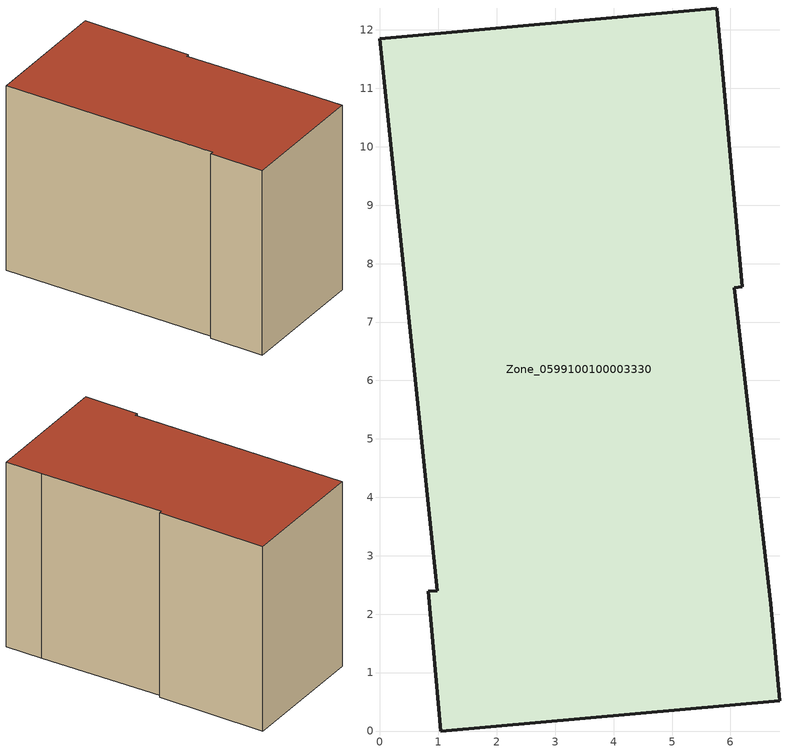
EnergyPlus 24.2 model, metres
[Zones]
Zone_0599100100003330
 floor ground (C_G): 0.83,2.39 0.98,2.4 0,11.85 5.77,12.38 6.2,7.6 6.07,7.59 6.69,2.18 6.84,0.52 1.04,0 z0
 wall outside (C_F): 0.98,2.4 0.83,2.39 1.04,0 6.84,0.52 6.69,2.18 6.07,7.59 6.2,7.6 5.77,12.38 0,11.85 0.98,2.4 z0:8.47
 roof outside (C_R): 6.2,7.6 5.77,12.38 0,11.85 0.98,2.4 0.83,2.39 1.04,0 6.84,0.52 6.69,2.18 6.07,7.59 z8.47
[BUILDING]
Pand.0599100100003330: North Axis=0; Terrain=City; Loads Convergence Tolerance Value=0.04; Temperature Convergence Tolerance Value=0.4; Solar Distribution=FullExterior; Maximum Number of Warmup Days=25; Minimum Number of Warmup Days=1
[Site:Location]
Rotterdam.The.Hague.AP_ZH_NLD Design_Conditions: Latitude=51.96; Longitude=4.45; Time Zone=1; Elevation=-4.5
[SITE:GROUNDTEMPERATURE:BUILDINGSURFACE]
18, 18, 18, 18, 18, 18, 18, 18, 18, 18, 18, 18
[MATERIAL] Thermal Absorptance=0.9; Solar Absorptance=0.7; Visible Absorptance=0.7
Name | Roughness | Thickness | Conductivity | Density | Specific Heat
G.TC.2006-2014 | MediumSmooth | 0.15 | 0.06 | 540 | 1210
F.TC.2006-2014 | Rough | 0.3 | 0.12 | 1920 | 840
R.TC.2006-2014 | MediumRough | 0.2 | 0.08 | 1500 | 1000
[CONSTRUCTION]
C_G: G.TC.2006-2014
C_F: F.TC.2006-2014
C_R: R.TC.2006-2014
[ZONE]
Zone_0599100100003330: Type=1; Multiplier=1; Ceiling Height=Autocalculate; Volume=Autocalculate; Floor Area=autocalculate; Part of Total Floor Area=Yes
[ZONEINFILTRATION:DESIGNFLOWRATE]
Infil_Zone_0599100100003330: Zone or ZoneList or Space or SpaceList=Zone_0599100100003330; Schedule=AlwaysOn; Design Flow Rate Calculation Method=Flow/Area; Flow Rate per Floor Area=0.0015; Constant Term Coefficient=1; Temperature Term Coefficient=0; Velocity Term Coefficient=0; Velocity Squared Term Coefficient=0
[HVACTEMPLATE:ZONE:IDEALLOADSAIRSYSTEM]
Zone_0599100100003330: Maximum Heating Supply Air Temperature=50; Minimum Cooling Supply Air Temperature=13; Maximum Heating Supply Air Humidity Ratio=0.0156; Minimum Cooling Supply Air Humidity Ratio=0.0077; Heating Limit=NoLimit; Cooling Limit=NoLimit; Dehumidification Control Type=ConstantSensibleHeatRatio; Cooling Sensible Heat Ratio=0.7; Dehumidification Setpoint=60; Humidification Control Type=None; Humidification Setpoint=30; Outdoor Air Method=None; Outdoor Air Flow Rate per Person=0.00944; Outdoor Air Flow Rate per Zone Floor Area=0; Outdoor Air Flow Rate per Zone=0; Demand Controlled Ventilation Type=None; Outdoor Air Economizer Type=NoEconomizer; Heat Recovery Type=None; Sensible Heat Recovery Effectiveness=0.7; Latent Heat Recovery Effectiveness=0.65
[ZONECONTROL:THERMOSTAT]
ThermostatControl_Zone_0599100100003330: Zone or ZoneList=Zone_0599100100003330; Control Type Schedule=DualSetpointControlType; Control 1=Thermostat_Zone_0599100100003330; Temperature Difference Between Cutout And Setpoint=0
[THERMOSTATSETPOINT:DUALSETPOINT]
Thermostat_Zone_0599100100003330: Heating Setpoint Temperature Schedule=HeatingSetpoint_Zone_0599100100003330; Cooling Setpoint Temperature Schedule=CoolingSetpoint_Zone_0599100100003330
[SCHEDULE:COMPACT]
HeatingSetpoint_Zone_0599100100003330: Through: 12/31, For: AllDays, Until: 24:00, 21
CoolingSetpoint_Zone_0599100100003330: Through: 12/31, For: AllDays, Until: 24:00, 24
DualSetpointControlType: Through: 12/31, For: AllDays, Until: 24:00, 4
AlwaysOn: Through: 12/31, For: AllDays, Until: 24:00, 1
